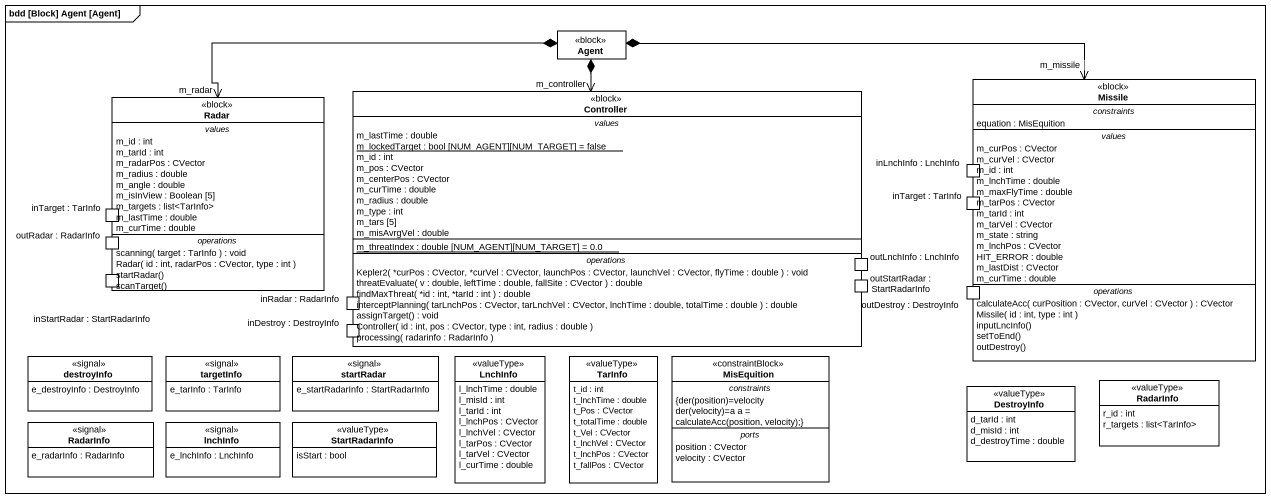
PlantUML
@startuml
mainframe bdd [Block] Agent [Agent]
hide circle
hide empty members
class "Agent" as Agent_ <<block>>
class Radar <<block>> {
  -- values --
  m_id : int
  m_tarId : int
  m_radarPos : CVector
  m_radius : double
  m_angle : double
  m_isInView : Boolean [5]
  m_targets : list<TarInfo>
  m_lastTime : double
  m_curTime : double
  -- operations --
  scanning( target : TarInfo ) : void
  Radar( id : int, radarPos : CVector, type : int )
  startRadar()
  scanTarget()
  -- ports --
  inTarget : TarInfo
  outRadar : RadarInfo
  inStartRadar : StartRadarInfo
}
class Controller <<block>> {
  -- values --
  m_lastTime : double
  {static} m_lockedTarget : bool [NUM_AGENT][NUM_TARGET] = false
  m_id : int
  m_pos : CVector
  m_centerPos : CVector
  m_curTime : double
  m_radius : double
  m_type : int
  m_tars [5]
  m_misAvrgVel : double
  --
  {static} m_threatIndex : double [NUM_AGENT][NUM_TARGET] = 0.0
  -- operations --
  Kepler2( *curPos : CVector, *curVel : CVector, launchPos : CVector, launchVel : CVector, flyTime : double ) : void
  threatEvaluate( v : double, leftTime : double, fallSite : CVector ) : double
  findMaxThreat( *id : int, *tarId : int ) : double
  interceptPlanning( tarLnchPos : CVector, tarLnchVel : CVector, lnchTime : double, totalTime : double ) : double
  assignTarget() : void
  Controller( id : int, pos : CVector, type : int, radius : double )
  processing( radarinfo : RadarInfo )
  -- ports --
  inRadar : RadarInfo
  outLnchInfo : LnchInfo
  inDestroy : DestroyInfo
  outStartRadar : StartRadarInfo
}
class Missile <<block>> {
  -- constraints --
  equation : MisEquition
  -- values --
  m_curPos : CVector
  m_curVel : CVector
  m_id : int
  m_lnchTime : double
  m_maxFlyTime : double
  m_tarPos : CVector
  m_tarId : int
  m_tarVel : CVector
  m_state : string
  m_lnchPos : CVector
  HIT_ERROR : double
  m_lastDist : CVector
  m_curTime : double
  -- operations --
  calculateAcc( curPosition : CVector, curVel : CVector ) : CVector
  Missile( id : int, type : int )
  inputLncInfo()
  setToEnd()
  outDestroy()
  -- ports --
  inLnchInfo : LnchInfo
  outDestroy : DestroyInfo
  inTarget : TarInfo
}
class destroyInfo <<signal>> {
  e_destroyInfo : DestroyInfo
}
class targetInfo <<signal>> {
  e_tarInfo : TarInfo
}
class startRadar <<signal>> {
  e_startRadarInfo : StartRadarInfo
}
class LnchInfo <<valueType>> {
  l_lnchTime : double
  l_misId : int
  l_tarId : int
  l_lnchPos : CVector
  l_lnchVel : CVector
  l_tarPos : CVector
  l_tarVel : CVector
  l_curTime : double
}
class TarInfo <<valueType>> {
  t_id : int
  t_lnchTime : double
  t_Pos : CVector
  t_totalTime : double
  t_Vel : CVector
  t_lnchVel : CVector
  t_lnchPos : CVector
  t_fallPos : CVector
}
class MisEquition <<constraintBlock>> {
  -- constraints --
  {field} {der(position)=velocity der(velocity)=a a = calculateAcc(position, velocity);}
  -- ports --
  position : CVector
  velocity : CVector
}
class DestroyInfo <<valueType>> {
  d_tarId : int
  d_misId : int
  d_destroyTime : double
}
class RadarInfo <<valueType>> {
  r_id : int
  r_targets : list<TarInfo>
}
class "RadarInfo" as RadarInfo_2 <<signal>> {
  e_radarInfo : RadarInfo
}
class lnchInfo <<signal>> {
  e_lnchInfo : LnchInfo
}
class StartRadarInfo <<valueType>> {
  isStart : bool
}
Agent_ *-left-> "m_radar" Radar
Agent_ *--> "m_controller" Controller
Agent_ *-right-> "m_missile" Missile
@enduml
